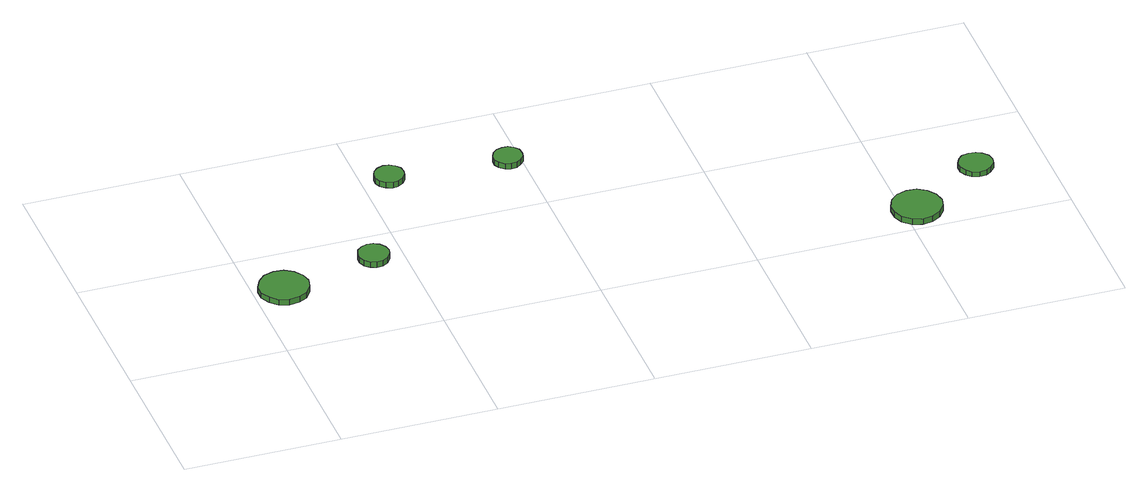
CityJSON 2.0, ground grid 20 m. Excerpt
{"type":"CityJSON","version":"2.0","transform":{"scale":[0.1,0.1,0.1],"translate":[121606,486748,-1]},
"CityObjects":{
"tree1":{"type":"SolitaryVegetationObject","attributes":{"function":"something"},"geometry":[{"type":"MultiSurface","lod":"1","boundaries":[[[0,1,2,3,4,5,6,7,8,9,10,11,12,13,14]],[[15,16,17,18,19,20,21,22,23,24,25,26,27,28,29]],[[0,29,28,1]],[[1,28,27,2]],[[2,27,26,3]],[[3,26,25,4]],[[4,25,24,5]],[[5,24,23,6]],[[6,23,22,7]],[[7,22,21,8]],[[8,21,20,9]],[[9,20,19,10]],[[10,19,18,11]],[[11,18,17,12]],[[12,17,16,13]],[[13,16,15,14]],[[14,15,29,0]]]}]},
"tree2":{"type":"SolitaryVegetationObject","attributes":{"function":"something"},"geometry":[{"type":"MultiSurface","lod":"1","boundaries":[[[30,31,32,33,34,35,36,37,38,39,40,41,42,43,44]],[[45,46,47,48,49,50,51,52,53,54,55,56,57,58,59]],[[30,59,58,31]],[[31,58,57,32]],[[32,57,56,33]],[[33,56,55,34]],[[34,55,54,35]],[[35,54,53,36]],[[36,53,52,37]],[[37,52,51,38]],[[38,51,50,39]],[[39,50,49,40]],[[40,49,48,41]],[[41,48,47,42]],[[42,47,46,43]],[[43,46,45,44]],[[44,45,59,30]]]}]},
"tree3":{"type":"SolitaryVegetationObject","attributes":{"function":"something"},"geometry":[{"type":"MultiSurface","lod":"1","boundaries":[[[60,61,62,63,64,65,66,67,68,69,70,71,72,73,74]],[[75,76,77,78,79,80,81,82,83,84,85,86,87,88,89]],[[60,89,88,61]],[[61,88,87,62]],[[62,87,86,63]],[[63,86,85,64]],[[64,85,84,65]],[[65,84,83,66]],[[66,83,82,67]],[[67,82,81,68]],[[68,81,80,69]],[[69,80,79,70]],[[70,79,78,71]],[[71,78,77,72]],[[72,77,76,73]],[[73,76,75,74]],[[74,75,89,60]]]}]},
"tree4":{"type":"SolitaryVegetationObject","attributes":{"function":"something"}},
"tree5":{"type":"SolitaryVegetationObject","attributes":{"function":"something"},"geometry":[{"type":"MultiSurface","lod":"1","boundaries":[[[90,91,92,93,94,95,96,97,98,99,100,101,102,103,104]],[[105,106,107,108,109,110,111,112,113,114,115,116,117,118,119]],[[90,119,118,91]],[[91,118,117,92]],[[92,117,116,93]],[[93,116,115,94]],[[94,115,114,95]],[[95,114,113,96]],[[96,113,112,97]],[[97,112,111,98]],[[98,111,110,99]],[[99,110,109,100]],[[100,109,108,101]],[[101,108,107,102]],[[102,107,106,103]],[[103,106,105,104]],[[104,105,119,90]]]}]},
"tree6":{"type":"SolitaryVegetationObject","attributes":{"function":"something"}},
"tree7":{"type":"SolitaryVegetationObject","attributes":{"function":"something"},"geometry":[{"type":"MultiSurface","lod":"1","boundaries":[[[120,121,122,123,124,125,126,127,128,129,130,131,132,133,134]],[[135,136,137,138,139,140,141,142,143,144,145,146,147,148,149]],[[120,149,148,121]],[[121,148,147,122]],[[122,147,146,123]],[[123,146,145,124]],[[124,145,144,125]],[[125,144,143,126]],[[126,143,142,127]],[[127,142,141,128]],[[128,141,140,129]],[[129,140,139,130]],[[130,139,138,131]],[[131,138,137,132]],[[132,137,136,133]],[[133,136,135,134]],[[134,135,149,120]]]}]},
"tree8":{"type":"SolitaryVegetationObject","attributes":{"function":"something"},"geometry":[{"type":"MultiSurface","lod":"1","boundaries":[[[150,151,152,153,154,155,156,157,158,159,160,161,162,163,164]],[[165,166,167,168,169,170,171,172,173,174,175,176,177,178,179]],[[150,179,178,151]],[[151,178,177,152]],[[152,177,176,153]],[[153,176,175,154]],[[154,175,174,155]],[[155,174,173,156]],[[156,173,172,157]],[[157,172,171,158]],[[158,171,170,159]],[[159,170,169,160]],[[160,169,168,161]],[[161,168,167,162]],[[162,167,166,163]],[[163,166,165,164]],[[164,165,179,150]]]}]}
},
"vertices":[
[70,124,15],[67,136,15],[59,147,15],[48,154,15],[35,155,15],[22,151,15],[13,142,15],[7,130,15],[7,117,15],[13,105,15],[22,96,15],[35,92,15],[48,94,15],[59,100,15],[67,111,15],[67,111,7],[59,100,7],[48,94,7],[35,92,7],[22,96,7],[13,105,7],[7,117,7],[7,130,7],[13,142,7],[22,151,7],[35,155,7],[48,154,7],[59,147,7],[67,136,7],[70,124,7],
[183,154,15],[181,162,15],[176,169,15],[169,173,15],[161,174,15],[153,171,15],[147,166,15],[144,158,15],[144,150,15],[147,142,15],[153,137,15],[161,134,15],[169,135,15],[176,139,15],[181,146,15],[181,146,7],[176,139,7],[169,135,7],[161,134,7],[153,137,7],[147,142,7],[144,150,7],[144,158,7],[147,166,7],[153,171,7],[161,174,7],[169,173,7],[176,169,7],[181,162,7],[183,154,7],
[254,308,15],[253,316,15],[248,322,15],[241,326,15],[234,327,15],[226,324,15],[220,319,15],[217,312,15],[217,304,15],[220,297,15],[226,292,15],[234,289,15],[241,290,15],[248,294,15],[253,300,15],[253,300,7],[248,294,7],[241,290,7],[234,289,7],[226,292,7],[220,297,7],[217,304,7],[217,312,7],[220,319,7],[226,324,7],[234,327,7],[241,326,7],[248,322,7],[253,316,7],[254,308,7],
[402,299,15],[401,307,15],[396,313,15],[390,317,15],[382,317,15],[375,315,15],[369,310,15],[366,303,15],[366,295,15],[369,289,15],[375,283,15],[382,281,15],[390,282,15],[396,286,15],[401,292,15],[401,292,7],[396,286,7],[390,282,7],[382,281,7],[375,283,7],[369,289,7],[366,295,7],[366,303,7],[369,310,7],[375,315,7],[382,317,7],[390,317,7],[396,313,7],[401,307,7],[402,299,7],
[848,37,17],[845,50,17],[837,61,17],[826,68,17],[813,69,17],[800,65,17],[790,56,17],[785,44,17],[785,30,17],[790,18,17],[800,9,17],[813,5,17],[826,7,17],[837,13,17],[845,24,17],[845,24,9],[837,13,9],[826,7,9],[813,5,9],[800,9,9],[790,18,9],[785,30,9],[785,44,9],[790,56,9],[800,65,9],[813,69,9],[826,68,9],[837,61,9],[845,50,9],[848,37,9],
[935,102,15],[933,111,15],[927,118,15],[920,122,15],[911,123,15],[902,121,15],[896,115,15],[892,107,15],[892,98,15],[896,90,15],[902,84,15],[911,81,15],[920,82,15],[927,86,15],[933,93,15],[933,93,8],[927,86,8],[920,82,8],[911,81,8],[902,84,8],[896,90,8],[892,98,8],[892,107,8],[896,115,8],[902,121,8],[911,123,8],[920,122,8],[927,118,8],[933,111,8],[935,102,8]
]}
